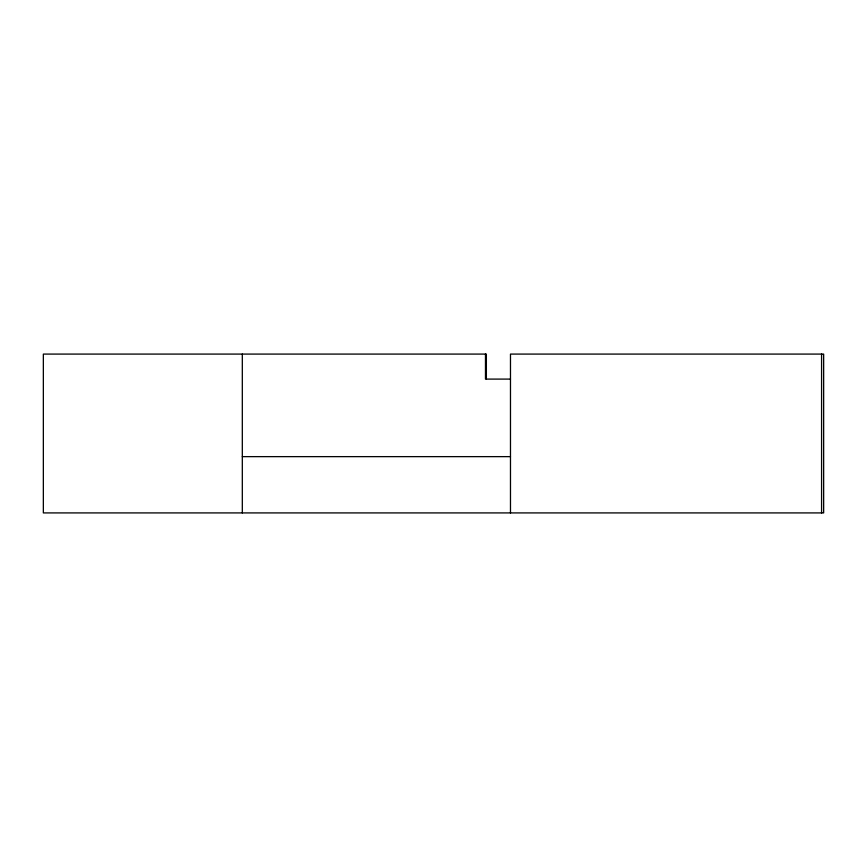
<?xml version="1.0" encoding="UTF-8"?>
<svg xmlns="http://www.w3.org/2000/svg" width="867" height="867" viewBox="0 0 867 867"><rect width="100%" height="100%" fill="white"/><g stroke="black" fill="none" stroke-linecap="round" stroke-linejoin="round"><path stroke-width="1.3" d="M510.479 379.096L485.477 379.096L485.477 354.083M242.316 456.638L510.479 456.638M821.58 354.083L821.58 512.917M510.479 512.917L510.479 354.083L823.65 354.083L823.65 512.917L43.35 512.917L43.35 354.083L486.365 354.083L486.365 379.096M242.316 354.083L242.316 512.917"/></g></svg>
